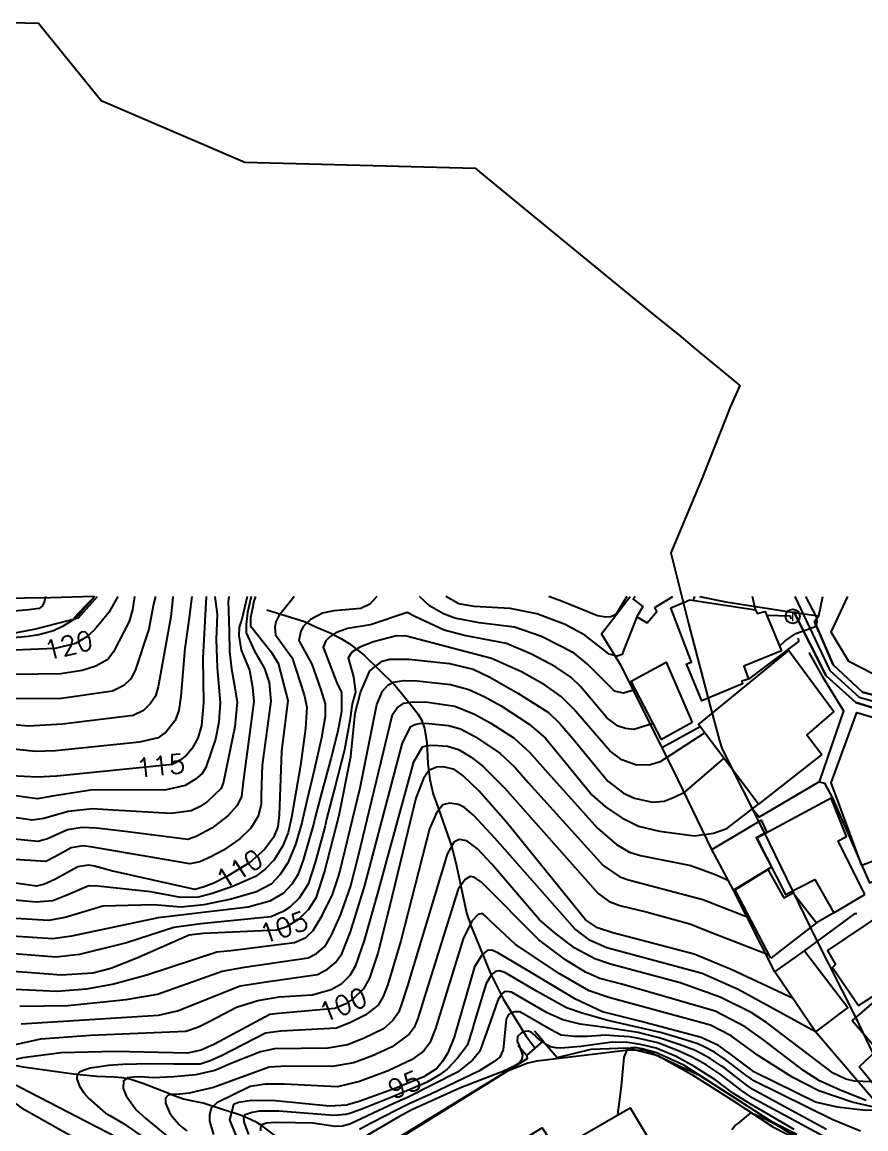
# Model space of a CAD drawing. Header units: feet. Extents: x 197796 to 199821, y 552499 to 555392.
# Drawn here: x 199208 to 199296.5, y 554437.2 to 554553.3 of the extents above; entities that cross this region are included whole.
import ezdxf
from ezdxf.enums import TextEntityAlignment as Align

# ---------------------------------------------------------------- set-up
doc = ezdxf.new("R2010")
doc.units = ezdxf.units.FT
doc.header["$MEASUREMENT"] = 0
for name, color, linetype in [('AAA001', 7, 'CONTINUOUS'), ('AAA008', 7, 'CONTINUOUS'), ('AAC001', 7, 'CONTINUOUS'), ('AAC005', 7, 'CONTINUOUS'), ('AD002', 7, 'CONTINUOUS'), ('AD0022', 1, 'CONTINUOUS'), ('ADA085', 1, 'CONTINUOUS'), ('AE150', 7, 'CONTINUOUS'), ('AE340', 7, 'CONTINUOUS'), ('AZ0203', 7, 'CONTINUOUS'), ('AZ0801', 7, 'CONTINUOUS'), ('BA003', 5, 'CONTINUOUS'), ('CA0011', 7, 'CONTINUOUS'), ('CAA001', 7, 'CONTINUOUS'), ('CAA002', 30, 'CONTINUOUS'), ('wipco_지적', 20, 'CONTINUOUS')]:
    doc.layers.add(name, color=color, linetype=linetype)
doc.styles.add('GHS', font='ROMANS', dxfattribs={"bigfont": 'NGSW.shx'})
doc.styles.add('NGSW', font='ROMANS.shx', dxfattribs={"bigfont": 'NGSW.shx'})

# ---------------------------------------------------------------- blocks, each defined once
blk = doc.blocks.new('AZ0203')
at = {"layer": 'AZ0203'}
blk.add_circle((0, 0), 0.75, dxfattribs=at)
at = {"layer": 'AZ0203', "style": 'GHS'}
blk.add_text('T', height=1, dxfattribs=at).set_placement((-0.36, -0.52))

msp = doc.modelspace()

# ---------------------------------------------------------------- linework, layer by layer
at = {"layer": 'AAA001', "color": 255}
for points in [[(199272.29, 554493.07), (199272.09, 554492.79), (199273.11, 554492.03), (199272.47, 554490.94), (199273.56, 554490.3), (199274.57, 554491.49), (199274.37, 554491.91), (199276.25, 554493.07)], [(199297.75, 554493.06), (199303.55, 554489.68), (199303.21, 554486.84), (199300.9, 554483.08), (199294.72, 554486.25), (199292.84, 554489.32), (199294.59, 554493.06)], [(199287.65, 554487.36), (199283.69, 554485.76), (199284.2, 554484.4), (199283.5, 554484.18), (199283.55, 554483.93), (199279.31, 554482.13), (199277.7, 554486.01), (199278.22, 554486.18), (199276.05, 554491.9), (199278.04, 554492.73), (199284.91, 554491.66), (199285.11, 554491.29), (199285.94, 554491.5), (199287.65, 554487.36)], [(199291.87, 554476.49), (199285.22, 554471.29), (199278.95, 554479.64), (199288.42, 554487.41), (199293.13, 554481.03), (199290.32, 554478.57), (199291.87, 554476.49)], [(199278.27, 554479.87), (199275.07, 554478.09), (199271.87, 554484.21), (199275.54, 554486.2), (199278.27, 554479.87)], [(199302.28, 554478.93), (199301.24, 554474.95), (199300.4, 554475.06), (199299.69, 554472.53), (199298.68, 554472.72), (199298.17, 554471.04), (199299.81, 554466.29), (199296.08, 554464.86), (199292.87, 554473.54), (199295.54, 554480.9), (199302.28, 554478.93)], [(199296.4, 554461.83), (199293.58, 554467.44), (199294.48, 554467.9), (199292.86, 554471.91), (199285.05, 554467.74), (199288.06, 554461.83), (199291.14, 554463.4), (199293.14, 554459.9), (199296.4, 554461.83)], [(199280.35, 554466.54), (199285.51, 554469.63), (199286.12, 554468.35), (199284.99, 554467.76), (199286.59, 554464.67), (199282.62, 554462.26), (199280.35, 554466.54)], [(199286.54, 554455.14), (199282.78, 554462.32), (199286.22, 554464.43), (199287.88, 554461.48), (199288.87, 554461.98), (199291.32, 554458.85), (199286.54, 554455.14)], [(199295.71, 554450.17), (199299.7, 554452.74), (199299.56, 554453.31), (199303.78, 554456.24), (199300.36, 554461.25), (199292.46, 554455.93), (199293.32, 554454.49), (199293, 554454.17), (199295.71, 554450.17)], [(199291.22, 554447.43), (199286.95, 554453.72), (199290.07, 554455.91), (199294.6, 554449.97), (199291.22, 554447.43)], [(199308, 554453.12), (199305.43, 554450.71), (199304.95, 554451.05), (199303.65, 554449.7), (199305.04, 554448.25), (199298.24, 554440.76), (199295.81, 554443.73), (199297.69, 554445.52), (199295.05, 554448.56), (199304.71, 554456.93), (199308, 554453.12)]]:
    msp.add_lwpolyline(points, dxfattribs=at)
at = {"layer": 'AAA008', "color": 255}
msp.add_lwpolyline([(199238.88, 554423), (199262.56, 554437.34), (199264.09, 554435), (199271.77, 554439.46), (199276.99, 554430.76)], dxfattribs=at)
at = {"layer": 'AAC001', "color": 255}
for points in [[(199150.09, 554481.1), (199156.74, 554479.57), (199161.65, 554478.93), (199164.37, 554478.67), (199168.67, 554478.98), (199173.85, 554476.04), (199182.5, 554474.91), (199186, 554475.88), (199187.86, 554476.61), (199189.09, 554478.26), (199191.61, 554482.35), (199199.88, 554487.89), (199204.89, 554488.82), (199209.45, 554489.68), (199213.93, 554490.84), (199215.93, 554493.07)], [(199280.35, 554466.54), (199276.34, 554474.87), (199270.81, 554485.87), (199268.77, 554489.17), (199271.79, 554493.07)], [(199286.1, 554491.11), (199288.54, 554491.06), (199288.64, 554490.72)], [(199289.4, 554488.72), (199289.42, 554488.34), (199284.2, 554484.4)], [(199290.53, 554487.2), (199291.9, 554484.73), (199294.15, 554481.08), (199291.61, 554473.64), (199285.3, 554469.94), (199284.5, 554470.87), (199284.57, 554471)], [(199279.13, 554479.4), (199275.16, 554477.22)], [(199291.61, 554473.64), (199292.16, 554473.48), (199293.02, 554471.84), (199296.08, 554464.86), (199296.89, 554463.06), (199299.12, 554464.03), (199298.72, 554464.89)], [(199286.95, 554453.72), (199282.62, 554462.26)], [(199290.07, 554455.91), (199295.38, 554459.83), (199295.54, 554459.83)], [(199293.14, 554459.9), (199291.32, 554458.85)], [(199306.38, 554448.81), (199298.26, 554439.18), (199291.22, 554447.43)]]:
    msp.add_lwpolyline(points, dxfattribs=at)
at = {"layer": 'AAC005', "color": 255}
msp.add_lwpolyline([(199215.64, 554493.07), (199214.59, 554492.02), (199213.43, 554490.8)], dxfattribs=at)
at = {"layer": 'AD002', "color": 255}
msp.add_lwpolyline([(199289.04, 554493.06), (199292.7, 554485.33), (199295.79, 554482.51), (199301.08, 554481), (199304.17, 554480.7)], dxfattribs=at)
at = {"layer": 'AD0022', "color": 255}
for points in [[(199215.49, 554493.07), (199211.01, 554492.93), (199205.49, 554492.86), (199198.9, 554492.79), (199189.58, 554492.38), (199189.63, 554493.07)], [(199279.06, 554493.07), (199281.8, 554492.51), (199288.99, 554491.4), (199292.32, 554484.74), (199295.43, 554481.96), (199300.93, 554480.27)], [(199355.42, 554493.06), (199356.14, 554488), (199355.63, 554476.6), (199350.89, 554469.36), (199344.13, 554470.75), (199342.22, 554467.97), (199337.93, 554465.27), (199332.15, 554466.52), (199325.18, 554465.97), (199320.94, 554469.54), (199315.98, 554474.21), (199315.61, 554477.15), (199314.53, 554477.71), (199307.87, 554481.19), (199306.02, 554481.34), (199302.98, 554481.58), (199301.23, 554481.72), (199296.15, 554483.05), (199293.07, 554485.92), (199291.11, 554490.44), (199291.58, 554491.04), (199291.97, 554493.06)]]:
    msp.add_lwpolyline(points, dxfattribs=at)
at = {"layer": 'ADA085', "color": 255}
msp.add_lwpolyline([(199293.02, 554433.9), (199279.12, 554442.79), (199273.39, 554445.45), (199271.62, 554445.51), (199261.98, 554444.33), (199261.04, 554444.13), (199258.9, 554443.28), (199243.3, 554433.58)], dxfattribs=at)
at = {"layer": 'AE150', "color": 255}
msp.add_lwpolyline([(199313.43, 554476.41), (199307.88, 554479.8), (199307.36, 554479.94), (199302.62, 554480.35), (199300.93, 554480.27), (199295.43, 554481.96), (199292.32, 554484.74), (199288.99, 554491.4), (199291.58, 554491.04), (199291.11, 554490.44), (199293.07, 554485.92), (199296.15, 554483.05), (199301.23, 554481.72), (199307.87, 554481.19), (199314.53, 554477.71)], close=True, dxfattribs=at)
at = {"layer": 'AE340', "color": 255}
msp.add_lwpolyline([(199260.04, 554445.97), (199260.94, 554444.94), (199262.66, 554446.44), (199261.76, 554447.48)], dxfattribs=at)
at = {"layer": 'AZ0801', "color": 255}
for points in [[(199262.66, 554446.44), (199264.13, 554444.72), (199267.68, 554445.6), (199271.46, 554445.75), (199274.67, 554444.94), (199278.25, 554442.93), (199282.44, 554440.3), (199286.73, 554437.44), (199289.6, 554435.97), (199293.79, 554434.1), (199298.06, 554433.07), (199301.36, 554432.92), (199306.44, 554432.78), (199310.05, 554432.65), (199313.93, 554432.31), (199316.93, 554431.93), (199318.98, 554431.16), (199322.4, 554429.29), (199326.11, 554426.19), (199330.53, 554421.81), (199334.23, 554424.38), (199332.06, 554427.16)], [(199270.41, 554302.29), (199257.63, 554324.09), (199260.56, 554328.82), (199261.88, 554343.11), (199261.91, 554346.24), (199261.3, 554349.15), (199259.58, 554353.25), (199251.25, 554366.88), (199239.86, 554385.97), (199228.09, 554405.45), (199226.52, 554408.82), (199226.2, 554411.88), (199226.19, 554415.26), (199226.87, 554418.3), (199228.58, 554422.42), (199231.85, 554426.47), (199236.07, 554429.36), (199261.03, 554444.62), (199260.94, 554444.94)]]:
    msp.add_lwpolyline(points, dxfattribs=at)
at = {"layer": 'BA003', "color": 255}
for points in [[(199233.67, 554491.66), (199237.64, 554490.45), (199238.89, 554489.87), (199240.33, 554489.25), (199241.51, 554488.62), (199242.3, 554488.14), (199243.88, 554486.92), (199247.07, 554483.81), (199247.79, 554482.94), (199249.06, 554481.36), (199249.56, 554480.75), (199249.94, 554480.06), (199250.23, 554479.24), (199250.44, 554477.8), (199250.56, 554475.56), (199250.78, 554473.87), (199251.13, 554472.34), (199251.46, 554471.4), (199253.08, 554466.81), (199253.57, 554464.81), (199254.63, 554459.9), (199255.09, 554458.48), (199257.15, 554453.52), (199258.49, 554450.82), (199260.88, 554446.96), (199261.8, 554445.69)], [(199234.67, 554436.44), (199233.2, 554437.56), (199232.62, 554437.9), (199232.03, 554438.2), (199231.11, 554438.6), (199230.49, 554438.81), (199229.15, 554439.24), (199227, 554439.94), (199226.3, 554440.09), (199224.95, 554440.37), (199223.97, 554440.7), (199223.3, 554440.97), (199220.78, 554441.97), (199219.31, 554442.44), (199218.52, 554442.6), (199217.66, 554442.67), (199215.86, 554442.73), (199213.4, 554442.99), (199208.14, 554443.72), (199205.51, 554444.24)]]:
    msp.add_lwpolyline(points, dxfattribs=at)
at = {"layer": 'CAA001', "color": 255}
for points, elevation in [([(199218.07, 554493.07), (199217.12, 554491.41), (199215.62, 554489.58), (199214.79, 554488.83), (199213.62, 554488.14), (199211.49, 554487.61), (199204.56, 554487.33), (199202.12, 554487.04), (199200.44, 554486.5), (199198.87, 554485.71), (199197.36, 554484.59), (199194.04, 554480.7), (199193.24, 554479.74), (199192.8, 554479.44), (199183.2, 554481.86), (199179.35, 554483.05), (199176.33, 554484.18), (199174.11, 554485.28), (199169.94, 554487.96), (199167.22, 554490.24), (199165.46, 554492.83), (199165.19, 554493.08)], 120), ([(199232.49, 554493.07), (199232.32, 554492.59), (199232.13, 554491.67), (199231.96, 554490.85), (199231.98, 554490), (199234.11, 554487.32), (199234.87, 554486.09), (199235.87, 554482.15), (199235.2, 554476.81), (199234.96, 554470.16), (199234.83, 554468.91), (199234.39, 554467.79), (199233.45, 554466.55), (199231.89, 554465.18), (199229.57, 554463.73), (199228.13, 554463.02), (199226.99, 554462.58), (199226.12, 554462.36), (199217.4, 554464.29), (199215.6, 554464.78), (199214.98, 554464.91), (199213.86, 554464.71), (199211.45, 554463.41), (199210.36, 554462.89), (199209.54, 554462.7), (199205.05, 554463.33)], 110), ([(199227.31, 554493.07), (199226.98, 554486.61), (199227.03, 554481.92), (199226.82, 554479.53), (199226.44, 554478.2), (199225.82, 554477.08), (199225.26, 554476.44), (199224.6, 554475.9), (199223.78, 554475.45), (199211.66, 554474.24), (199209.58, 554474.11), (199206.86, 554474.28)], 115), ([(199271.43, 554493.07), (199270.29, 554491.2), (199269.75, 554490.94), (199269.24, 554490.91), (199268.36, 554491.04), (199264.57, 554492.58), (199263.24, 554493.07)], 110), ([(199207.01, 554453.79), (199208.55, 554453.66), (199212.1, 554453.4), (199215.42, 554453.61), (199217.33, 554454.09), (199219.96, 554455.15), (199225.54, 554457.59), (199226.99, 554457.77), (199234.72, 554458.13), (199235.76, 554458.48), (199237.06, 554459.27), (199238.09, 554460.29), (199238.9, 554461.53), (199239.73, 554464.15), (199241.26, 554470.14), (199242.5, 554476.3), (199242.94, 554480.83), (199243.49, 554483.01), (199244.47, 554485.27), (199245.77, 554486.29), (199246.58, 554486.49), (199248.57, 554486.51), (199252.85, 554486.05), (199255.33, 554485.44), (199257.07, 554484.62), (199260.01, 554482.95), (199263.2, 554480.91), (199264.41, 554479.77), (199265.89, 554478.02), (199269.43, 554473.69), (199271.07, 554472.43), (199272.22, 554471.91), (199274.13, 554471.5), (199275.36, 554471.62), (199276.4, 554472.03), (199277.53, 554472.58), (199281.61, 554476.09)], 105), ([(199288.86, 554450.91), (199282.37, 554453.94), (199278.48, 554455.55), (199269.96, 554457.8), (199268.36, 554458.31), (199267.1, 554459.18), (199258.78, 554469.45), (199255.92, 554472.69), (199254.25, 554474.28), (199253.35, 554474.92), (199252.19, 554475.21), (199251.48, 554475.19), (199250.68, 554474.81), (199250.11, 554474), (199249.3, 554471.92), (199246.55, 554460.52), (199245.31, 554455.66), (199244.45, 554453.05), (199243.82, 554451.93), (199242.73, 554450.88), (199241.89, 554450.33), (199240.8, 554449.88), (199234.9, 554449.33), (199234, 554449.23), (199228.18, 554446.11), (199226.79, 554445.5), (199225.37, 554445.18), (199217.79, 554445.35), (199212.11, 554445.22), (199208.1, 554444.69), (199206.96, 554444.44)], 100), ([(199301.15, 554439.2), (199296.47, 554439.16), (199293.53, 554439.5), (199291.2, 554440.03), (199284.82, 554443.17), (199282.16, 554445.19), (199281.04, 554445.98), (199279.23, 554446.83), (199272.8, 554448.52), (199268.87, 554449.51), (199266.05, 554450.83), (199261.32, 554453.69), (199257.91, 554455.71), (199257.29, 554455.99), (199256.78, 554455.93), (199256.22, 554455.47), (199255.44, 554454.22), (199253.31, 554446.87), (199252.65, 554445.2), (199252.08, 554444.27), (199251.49, 554443.58), (199250.15, 554442.69), (199247.21, 554441.51), (199243.35, 554440.12), (199242.13, 554439.75), (199242.06, 554439.74), (199240.26, 554439.62), (199234.6, 554440.19), (199232.07, 554440.2), (199230.7, 554440.01), (199230.2, 554439.79), (199229.76, 554438.2), (199231.28, 554434.47)], 95), ([(199289.25, 554436.64), (199286.48, 554438.04), (199283.34, 554440.11), (199277.4, 554443.91), (199274.54, 554445.21), (199273.05, 554445.64), (199272.44, 554445.73), (199271.9, 554445.74), (199271.44, 554445.48), (199271.1, 554444.76), (199270.82, 554441.71), (199270.46, 554438.7)], 90), ([(199206.8, 554442.14), (199217.89, 554436.4)], 100)]:
    msp.add_lwpolyline(points, dxfattribs=dict(at, elevation=elevation))
at = {"layer": 'CAA002', "color": 255}
for points, elevation in [([(199222.01, 554493.07), (199221.81, 554492.27), (199221.31, 554489.64), (199219.87, 554485.3), (199219.42, 554484.43), (199218.7, 554483.74), (199217.49, 554483.16), (199211.91, 554482.33), (199203.3, 554482.37)], 118), ([(199223.83, 554493.07), (199223.8, 554492.62), (199223.63, 554490.94), (199223.2, 554488.63), (199222.28, 554483.61), (199221.99, 554482.61), (199221.44, 554481.8), (199220.76, 554481.12), (199219.67, 554480.6), (199212.26, 554479.68), (199208.7, 554479.46), (199203.98, 554479.89)], 117), ([(199229.68, 554493.07), (199229.64, 554492.51), (199229.65, 554491.59), (199229.72, 554489.36), (199229.78, 554487.32), (199229.96, 554485.48), (199230.34, 554483.5), (199230.56, 554482), (199230.32, 554479.42), (199229.14, 554473.62), (199228.9, 554472.95), (199227.47, 554471.58), (199226.68, 554471.04), (199225.75, 554470.59), (199223.61, 554470.33), (199217.55, 554470.66), (199215.4, 554470.79), (199212.85, 554470.52), (199210.28, 554469.78), (199209.07, 554469.61), (199204.27, 554470.33)], 113), ([(199232.04, 554493.07), (199231.66, 554491.41), (199231.52, 554490.15), (199231.52, 554489.27), (199232.39, 554487.35), (199233.42, 554485.51), (199233.94, 554484.04), (199234.1, 554482.1), (199233.2, 554475.4), (199233.09, 554472.29), (199233.07, 554471.27), (199232.77, 554470.05), (199231.99, 554468.77), (199230.86, 554467.65), (199229.14, 554466.47), (199227.81, 554465.76), (199226.65, 554465.25), (199225.62, 554465.03), (199215.41, 554466.79), (199214.43, 554466.91), (199213.17, 554466.7), (199211.53, 554465.82), (199210.49, 554465.28), (199204.45, 554465.67)], 111), ([(199210.48, 554493.07), (199210.38, 554492.57), (199210.16, 554492.1), (199209.79, 554491.83), (199208.73, 554491.69), (199204.8, 554491.33)], 122), ([(199219.82, 554493.07), (199219.58, 554491.68), (199219.23, 554490.46), (199217.61, 554487.28), (199217, 554486.48), (199215.76, 554485.75), (199214.31, 554485.32), (199212.07, 554484.97), (199204.94, 554484.86)], 119), ([(199228.21, 554493.07), (199228.47, 554491.2), (199228.37, 554488.55), (199228.46, 554485.6), (199228.8, 554481.97), (199228.66, 554479.9), (199228.28, 554478.12), (199227.28, 554475.15), (199226.91, 554474.5), (199226.21, 554473.9), (199225.1, 554473.24), (199222.97, 554472.77), (199215.45, 554472.78), (199211.41, 554472.16), (199209.58, 554471.87), (199205.05, 554472.47)], 114), ([(199225.8, 554493.07), (199225.5, 554490.6), (199225.09, 554487.62), (199224.67, 554482.61), (199224.46, 554481.13), (199224.05, 554480.07), (199223.12, 554478.88), (199222.27, 554478.24), (199220.31, 554477.78), (199211.52, 554476.89), (199209.41, 554476.8), (199205.17, 554477.28)], 116), ([(199236.53, 554493.07), (199236.38, 554492.83), (199235.91, 554492.28), (199234.93, 554491.04), (199234.63, 554490.43), (199234.52, 554489.85), (199234.6, 554489.05), (199236.33, 554486.64), (199237.59, 554482.77), (199237.88, 554481.47), (199237.75, 554479.23), (199237.22, 554475.34), (199236.76, 554472.71), (199236.26, 554469.89), (199235.93, 554468.33), (199235.36, 554466.94), (199234.44, 554465.45), (199233.52, 554464.49), (199232.48, 554463.71), (199230, 554462.63), (199227.83, 554461.9), (199226.49, 554461.54), (199224.67, 554461.49), (199221.48, 554462.11), (199215.96, 554462.7), (199215.01, 554462.73), (199212.82, 554461.8), (199211.25, 554461.15), (199209.48, 554461), (199205.39, 554461.41)], 109), ([(199231.63, 554493.07), (199231.06, 554490.7), (199230.78, 554489.85), (199230.74, 554488.98), (199230.99, 554487.45), (199231.87, 554485.35), (199232.19, 554483.56), (199232.33, 554482.05), (199231.2, 554473.64), (199231.02, 554472.11), (199230.56, 554471.14), (199229.58, 554470.06), (199227.91, 554468.76), (199226.26, 554467.92), (199225.38, 554467.59), (199218.81, 554468.44), (199215.82, 554468.77), (199214.32, 554468.84), (199212.79, 554468.59), (199210.68, 554467.65), (199209.69, 554467.38), (199205.74, 554467.75)], 112), ([(199215.63, 554493.07), (199213.6, 554490.76), (199212.26, 554489.92), (199211.32, 554489.49), (199210.31, 554489.18), (199209.78, 554489.06), (199208.66, 554488.87), (199206.36, 554488.66)], 121), ([(199245.23, 554493.07), (199244.47, 554492.27), (199243.52, 554491.83), (199240.71, 554491.56), (199239.51, 554491.31), (199238.26, 554490.67), (199237.54, 554489.97), (199237.25, 554489.44), (199237.02, 554488.45), (199238.41, 554485.99), (199239.31, 554483.4), (199239.8, 554481.8), (199239.8, 554480.48), (199239.4, 554478.24), (199238.68, 554475.01), (199238.02, 554472.24), (199237.44, 554469.84), (199237.36, 554469.34), (199236.69, 554467.06), (199235.87, 554465.14), (199235.09, 554463.91), (199234.12, 554462.92), (199232.6, 554462.11), (199229.95, 554461.32), (199227.07, 554460.73), (199224.68, 554460.48), (199221.79, 554460.73), (199216.48, 554460.6), (199212.52, 554459.42), (199210.8, 554459.09), (199206.75, 554459.33)], 108), ([(199272.33, 554483.32), (199271.07, 554482.93), (199270.13, 554483.14), (199267.29, 554485.99), (199265.89, 554487.12), (199262.49, 554488.88), (199259.64, 554489.87), (199255.96, 554490.31), (199253.41, 554490.81), (199252.19, 554491.27), (199250.73, 554492.09), (199249.7, 554493.07)], 108), ([(199272.47, 554490.94), (199271.06, 554487.32), (199270.93, 554486.98), (199270.41, 554486.8), (199269.57, 554487.02), (199267.02, 554489.03), (199264.95, 554490.15), (199261.98, 554491.24), (199259.19, 554491.81), (199255.42, 554492.01), (199253.81, 554492.32), (199252.46, 554493.07)], 109), ([(199278.42, 554492.67), (199278.55, 554493.07)], 108), ([(199284.91, 554491.66), (199284.6, 554493.06)], 107), ([(199287.44, 554487.87), (199288.02, 554488.44), (199289.14, 554489.19), (199291.2, 554489.91), (199291.38, 554490.37), (199291.34, 554490.87), (199290.21, 554493.06)], 106), ([(199274.2, 554479.74), (199272.15, 554479.14), (199271.29, 554479.23), (199270.53, 554479.49), (199269.37, 554480.31), (199266.58, 554483.63), (199265.57, 554484.6), (199263.95, 554485.71), (199261.45, 554487.02), (199258.8, 554488.13), (199254.41, 554488.97), (199252.26, 554489.53), (199249.21, 554490.96), (199248.39, 554491.41), (199244.54, 554490.1), (199242.14, 554489.71), (199240.91, 554489.25), (199240.28, 554488.84), (199239.88, 554488.43), (199239.58, 554487.77), (199241.03, 554484.02), (199241.51, 554482.99), (199241.51, 554481.01), (199241.12, 554478.96), (199240.39, 554476.06), (199239.4, 554472.44), (199238.7, 554469.78), (199238.61, 554469.3), (199237.48, 554465.42), (199236.92, 554463.89), (199236.3, 554462.89), (199235.42, 554461.97), (199234, 554461.12), (199231.71, 554460.49), (199222.29, 554459.39), (199213.19, 554457.44), (199211.23, 554457.16), (199206.99, 554457.44)], 107), ([(199279.61, 554478.76), (199274.91, 554475.72), (199273.92, 554475.41), (199272.43, 554475.4), (199270.92, 554475.94), (199269.64, 554476.87), (199265.84, 554481.3), (199264.59, 554482.55), (199262.87, 554483.77), (199260.38, 554485.18), (199257.25, 554486.56), (199248.33, 554488.93), (199247.28, 554488.94), (199244.86, 554488.31), (199243.42, 554487.75), (199242.6, 554487.22), (199242.2, 554486.65), (199242.75, 554484.65), (199242.96, 554483.05), (199242.63, 554481.8), (199242.37, 554480.08), (199241.84, 554476.98), (199240.85, 554473.17), (199239.92, 554469.72), (199239.78, 554469.02), (199238.76, 554465.18), (199238.01, 554462.91), (199237.06, 554461.43), (199236.1, 554460.5), (199235.4, 554460.02), (199234.1, 554459.48), (199226.76, 554458.76), (199223.94, 554458.36), (199218.96, 554456.76), (199214.05, 554455.53), (199211.55, 554455.25), (199206.78, 554455.62)], 106), ([(199206.51, 554451.91), (199211.67, 554451.67), (199214.76, 554451.94), (199217.48, 554452.42), (199221.09, 554453.4), (199228.43, 554455.82), (199229.89, 554455.95), (199236.58, 554456.77), (199237.76, 554457.32), (199238.53, 554458.05), (199239.48, 554459.6), (199240.56, 554461.81), (199241.26, 554463.93), (199241.91, 554466.5), (199243.47, 554472.99), (199245.2, 554481.76), (199245.81, 554483.14), (199246.36, 554483.77), (199246.91, 554484.08), (199248.03, 554484.28), (199249.43, 554484.23), (199252.94, 554483.83), (199254.86, 554483.33), (199256.48, 554482.6), (199258.24, 554481.59), (199261.19, 554479.68), (199262.9, 554478.2), (199264.35, 554476.47), (199267.81, 554472.24), (199269.19, 554471.03), (199270.91, 554469.85), (199272.64, 554468.99), (199274.87, 554468.46), (199278.51, 554467.99), (199280.51, 554468.24), (199281.9, 554468.73), (199285.22, 554471.29)], 104), ([(199207.77, 554450.1), (199212.81, 554450.17), (199218.92, 554450.8), (199222.23, 554451.35), (199224.27, 554452.1), (199228.99, 554453.78), (199231.35, 554454.19), (199238.01, 554455.17), (199238.9, 554455.63), (199239.78, 554456.4), (199240.47, 554457.54), (199241.39, 554459.66), (199242.45, 554462.64), (199243.24, 554465.77), (199246.87, 554480.71), (199247.34, 554481.41), (199248.05, 554481.87), (199248.94, 554482.03), (199250.56, 554481.98), (199253.39, 554481.58), (199255.47, 554480.75), (199257.18, 554479.8), (199259.62, 554478.2), (199261.27, 554476.71), (199262.86, 554474.89), (199268.36, 554468.76), (199270.36, 554467.05), (199271.72, 554466.26), (199272.88, 554465.9), (199278.14, 554464.86), (199280.61, 554463.95), (199282.06, 554463.32)], 103), ([(199207.93, 554448.26), (199222.31, 554449.17), (199224.32, 554449.63), (199230.89, 554452.23), (199233.86, 554452.69), (199238.98, 554453.42), (199240.04, 554454), (199240.88, 554454.69), (199241.54, 554455.61), (199242.46, 554457.89), (199243.96, 554462.78), (199247.92, 554477.73), (199248.78, 554479.44), (199249.19, 554479.65), (199249.87, 554479.78), (199250.65, 554479.76), (199252.74, 554479.53), (199253.98, 554479.18), (199255.56, 554478.34), (199258.11, 554476.63), (199259.69, 554475.19), (199261.09, 554473.56), (199268.94, 554464.85), (199270.69, 554463.66), (199271.59, 554463.35), (199279.41, 554461.31), (199284.33, 554459.37)], 102), ([(199202.9, 554445.11), (199209.97, 554446.69), (199215.19, 554447.05), (199225.17, 554447.48), (199226.51, 554447.93), (199227.71, 554448.55), (199230.51, 554450), (199232.74, 554450.71), (199234.99, 554451.1), (199238.44, 554451.31), (199240.41, 554451.84), (199241.53, 554452.49), (199242.41, 554453.35), (199243, 554454.36), (199243.93, 554456.99), (199245.36, 554462.07), (199249.11, 554475.75), (199250.01, 554477.29), (199250.48, 554477.44), (199251.17, 554477.49), (199252.63, 554477.38), (199253.77, 554477.04), (199255.11, 554476.24), (199256.33, 554475.28), (199258.61, 554473.02), (199268.43, 554461.92), (199269.58, 554461.1), (199270.68, 554460.66), (199273.44, 554460), (199278.05, 554458.73), (199280.95, 554457.6), (199286.36, 554455.48)], 101), ([(199291.22, 554447.43), (199283.11, 554451.86), (199279.34, 554453.53), (199269.32, 554456.22), (199267.58, 554457), (199265.97, 554458.22), (199257.59, 554467.72), (199255.39, 554470.11), (199254.4, 554470.96), (199253.79, 554471.27), (199252.85, 554471.39), (199252.15, 554471.21), (199251.47, 554470.4), (199250.75, 554468.71), (199247.74, 554456.95), (199246.37, 554452.39), (199245.87, 554451.13), (199245.34, 554450.23), (199243.99, 554449.16), (199242.46, 554448.38), (199240.98, 554447.81), (199235.15, 554447.48), (199233.53, 554447.27), (199228.92, 554444.9), (199227.75, 554444.36), (199226.7, 554444.02), (199223.94, 554444.02), (199221.45, 554444.05), (199218.59, 554444), (199217.05, 554443.9), (199216.17, 554443.75), (199215.14, 554443.61), (199214.53, 554443.41), (199214.04, 554443.19), (199213.78, 554442.95), (199213.75, 554442.48), (199214.04, 554441.73), (199214.48, 554441.02), (199215.02, 554440.43), (199216.76, 554438.89), (199217.22, 554438.63), (199218.66, 554437.82), (199220.81, 554436.31)], 99), ([(199297.07, 554442.19), (199295.32, 554442.23), (199294.41, 554442.46), (199293.08, 554443.08), (199286.07, 554448.38), (199284.46, 554449.44), (199281.23, 554451.04), (199277.01, 554452.55), (199269.7, 554454.51), (199268.06, 554455.06), (199265.97, 554456.2), (199263.92, 554457.77), (199262.26, 554459.15), (199257.26, 554465), (199255.77, 554466.62), (199254.66, 554467.44), (199253.84, 554467.58), (199253.28, 554467.3), (199252.59, 554466.04), (199248.4, 554452.15), (199247.77, 554450.22), (199247.47, 554449.44), (199246.86, 554448.57), (199245.9, 554447.74), (199243.81, 554446.71), (199242.14, 554446.07), (199240.07, 554445.71), (199234.5, 554445.62), (199233, 554445.31), (199230.01, 554444.14), (199228.22, 554443.37), (199226.24, 554442.9), (199223.94, 554442.71), (199221.73, 554442.59), (199220.44, 554442.71), (199219.67, 554442.67), (199219.08, 554442.59), (199218.66, 554442.28), (199218.62, 554441.46), (199218.93, 554440.72), (199219.98, 554439.25), (199220.99, 554438.31), (199223.24, 554436.49)], 98), ([(199296.51, 554440.2), (199293.79, 554441.3), (199291.63, 554442.27), (199289.97, 554443.35), (199285.66, 554446.64), (199283.85, 554447.95), (199280.69, 554449.58), (199270.9, 554452.4), (199268.61, 554453.01), (199267.11, 554453.68), (199265, 554454.97), (199262.2, 554457.05), (199256.19, 554463.1), (199255.43, 554463.65), (199255.01, 554463.7), (199254.49, 554463.41), (199253.76, 554462.37), (199250.2, 554451.08), (199249.53, 554448.82), (199249.13, 554447.86), (199248.61, 554447.17), (199246.83, 554445.85), (199244.77, 554444.9), (199242.78, 554444.16), (199240.56, 554443.78), (199235.77, 554443.81), (199233.93, 554443.71), (199228.08, 554441.57), (199225.52, 554441), (199224.57, 554440.88), (199223.71, 554440.84), (199223.32, 554440.76), (199223.05, 554440.45), (199223.05, 554439.95), (199223.48, 554438.94), (199223.75, 554438.55), (199224.53, 554437.65), (199224.87, 554437.34), (199225.29, 554437.05)], 97), ([(199297.18, 554439.54), (199295.05, 554440.04), (199291.57, 554441.22), (199288.85, 554442.62), (199285.24, 554444.9), (199282.37, 554446.99), (199280.2, 554448.1), (199269.54, 554451.03), (199267.47, 554451.73), (199264.32, 554453.53), (199259.76, 554456.59), (199257.1, 554459.05), (199256.59, 554459.59), (199256.25, 554459.81), (199255.84, 554459.72), (199255.18, 554459.03), (199254.25, 554457.18), (199251.36, 554447.75), (199250.77, 554446.27), (199250.16, 554445.44), (199248.93, 554444.52), (199246.42, 554443.32), (199243.41, 554442.22), (199241.09, 554441.64), (199235.53, 554441.93), (199233.53, 554441.92), (199231.93, 554441.68), (199228.43, 554439.97), (199227.83, 554439.4), (199227.68, 554438.66), (199227.68, 554438.04), (199228.09, 554436.64)], 96), ([(199295.93, 554437), (199293.04, 554438.19), (199284.74, 554442.27), (199284.37, 554442.54), (199283.91, 554442.88), (199282.17, 554444.2), (199281.74, 554444.52), (199280.61, 554445.3), (199279.48, 554445.87), (199278.87, 554446.17), (199277.09, 554446.72), (199274.96, 554447.36), (199269.45, 554448.62), (199266.76, 554449.36), (199265.11, 554449.93), (199262.02, 554451.65), (199258.63, 554453.65), (199258.07, 554453.81), (199257.67, 554453.76), (199257.25, 554453.42), (199256.67, 554452.48), (199255.37, 554448.27), (199255.27, 554447.81), (199254.69, 554446), (199253.68, 554444.66), (199252.6, 554443.51), (199251.78, 554442.92), (199250.42, 554442.1), (199248.11, 554441.14), (199247.53, 554440.89), (199246.77, 554440.58), (199243.8, 554439.37), (199242.86, 554439.02), (199242.5, 554438.89), (199241.93, 554438.75), (199240.69, 554438.65), (199234.95, 554439.08), (199232.88, 554439.08), (199232.15, 554438.95), (199231.6, 554438.78), (199231.32, 554438.68), (199231.22, 554438.45), (199231.27, 554437.95), (199231.77, 554436.66)], 94), ([(199292.37, 554437.19), (199284.66, 554441.38), (199283.92, 554441.91), (199283.44, 554442.26), (199281.7, 554443.59), (199281.32, 554443.86), (199280.18, 554444.62), (199279.15, 554445.17), (199278.51, 554445.5), (199276.92, 554446.09), (199274.81, 554446.8), (199273.15, 554447.22), (199272.62, 554447.33), (199268.91, 554447.92), (199266.52, 554448.22), (199264.71, 554448.66), (199263.09, 554449.4), (199259.34, 554451.58), (199258.85, 554451.64), (199258.56, 554451.6), (199258.29, 554451.37), (199257.89, 554450.74), (199256.9, 554447.82), (199256.03, 554445.4), (199255.26, 554444.45), (199253.68, 554443.18), (199248.37, 554440.51), (199247.86, 554440.28), (199247.01, 554439.89), (199244.25, 554438.62), (199242.39, 554437.72), (199241.59, 554437.52), (199240.83, 554437.49), (199238.5, 554437.83), (199236.69, 554437.89), (199234.56, 554437.92), (199233.65, 554437.83), (199233.17, 554437.66), (199233, 554437.41), (199233, 554437.04)], 93), ([(199294.14, 554435.33), (199284.58, 554440.48), (199283.47, 554441.28), (199282.97, 554441.64), (199281.23, 554442.97), (199280.9, 554443.2), (199279.75, 554443.94), (199278.82, 554444.48), (199278.15, 554444.84), (199276.76, 554445.45), (199274.67, 554446.25), (199273, 554446.65), (199272.53, 554446.74), (199271.67, 554446.89), (199270.06, 554447.01), (199269.19, 554447.06), (199267.26, 554446.94), (199265.95, 554446.94), (199264.54, 554447.08), (199263.43, 554447.65), (199260.2, 554449.5), (199259.7, 554449.53), (199259.33, 554449.43), (199259.02, 554449.23), (199258.79, 554448.76), (199258.45, 554445.53), (199258.12, 554444.76), (199257.51, 554444.29), (199255.9, 554443.28), (199250.95, 554440.9), (199248.62, 554439.88), (199248.19, 554439.67), (199247.26, 554439.2), (199244.69, 554437.86), (199244.09, 554437.55), (199243.38, 554437.18)], 92), ([(199288.96, 554437.19), (199284.35, 554439.85), (199282.5, 554441.02), (199280.76, 554442.35), (199278.5, 554443.79), (199276.59, 554444.82), (199274.52, 554445.69), (199272.85, 554446.09), (199271.52, 554446.29), (199269.88, 554446.32), (199266.61, 554445.89), (199264.51, 554445.69), (199263.97, 554445.73), (199263.44, 554445.86), (199262.94, 554446.12), (199262.44, 554446.48), (199261.96, 554446.87), (199261.77, 554447.05), (199261.44, 554447.36), (199261.12, 554447.49), (199260.78, 554447.45), (199260.35, 554447.27), (199259.95, 554446.94), (199259.94, 554446.45), (199260.16, 554445.87), (199260.48, 554444.98), (199260.42, 554444.5), (199260.14, 554444.12), (199259.62, 554443.8), (199258.41, 554443.27), (199254, 554441.55), (199248.88, 554439.24), (199247.51, 554438.51), (199243.82, 554436.33)], 91), ([(199215.07, 554435.4), (199208.27, 554439.22), (199205.62, 554441.16)], 101), ([(199289.55, 554436.33), (199285.85, 554438.28), (199284.63, 554438.83), (199284.38, 554438.87), (199283.07, 554437.81), (199282.86, 554437.66), (199282.43, 554437.14)], 89)]:
    msp.add_lwpolyline(points, dxfattribs=dict(at, elevation=elevation))
at = {"layer": 'wipco_지적', "color": 20}
msp.add_lwpolyline([(199205.38, 554553.31), (199209.75, 554553.2), (199216.31, 554545.11), (199231.38, 554538.63), (199255.52, 554538), (199256.18, 554537.42), (199262.64, 554532.13), (199274.47, 554522.44), (199276.88, 554520.5), (199278.52, 554519.12), (199283.28, 554515.21), (199282.26, 554512.93), (199279.44, 554505.76), (199279.4, 554505.66), (199276.05, 554497.65), (199277.9, 554490.24), (199280.15, 554481.7), (199281.15, 554477.92), (199281.42, 554477.06), (199285.78, 554468.39), (199291.17, 554457.3), (199295.4, 554448.97), (199299.01, 554441.4)], dxfattribs=at)

# ---------------------------------------------------------------- block references
at = {"layer": 'AZ0203', "color": 255, "rotation": 359.99}
msp.add_blockref('AZ0203', (199288.82, 554490.99), dxfattribs=at)

# ---------------------------------------------------------------- texts
at = {"layer": 'CA0011', "style": 'NGSW'}
for s, rotation, p in [('120', 13.97, (199215.62, 554487.61)), ('115', 5.7, (199225.2, 554474.59)), ('110', 32.01, (199233.5, 554465.01)), ('105', 18.6, (199238.22, 554458.25)), ('100', 22.43, (199244.43, 554450.3)), ('95', 21.87, (199250.08, 554441.58))]:
    msp.add_text(s, height=2, rotation=rotation, dxfattribs=at).set_placement(p, align=Align.RIGHT)

doc.saveas('drawing.dxf')
